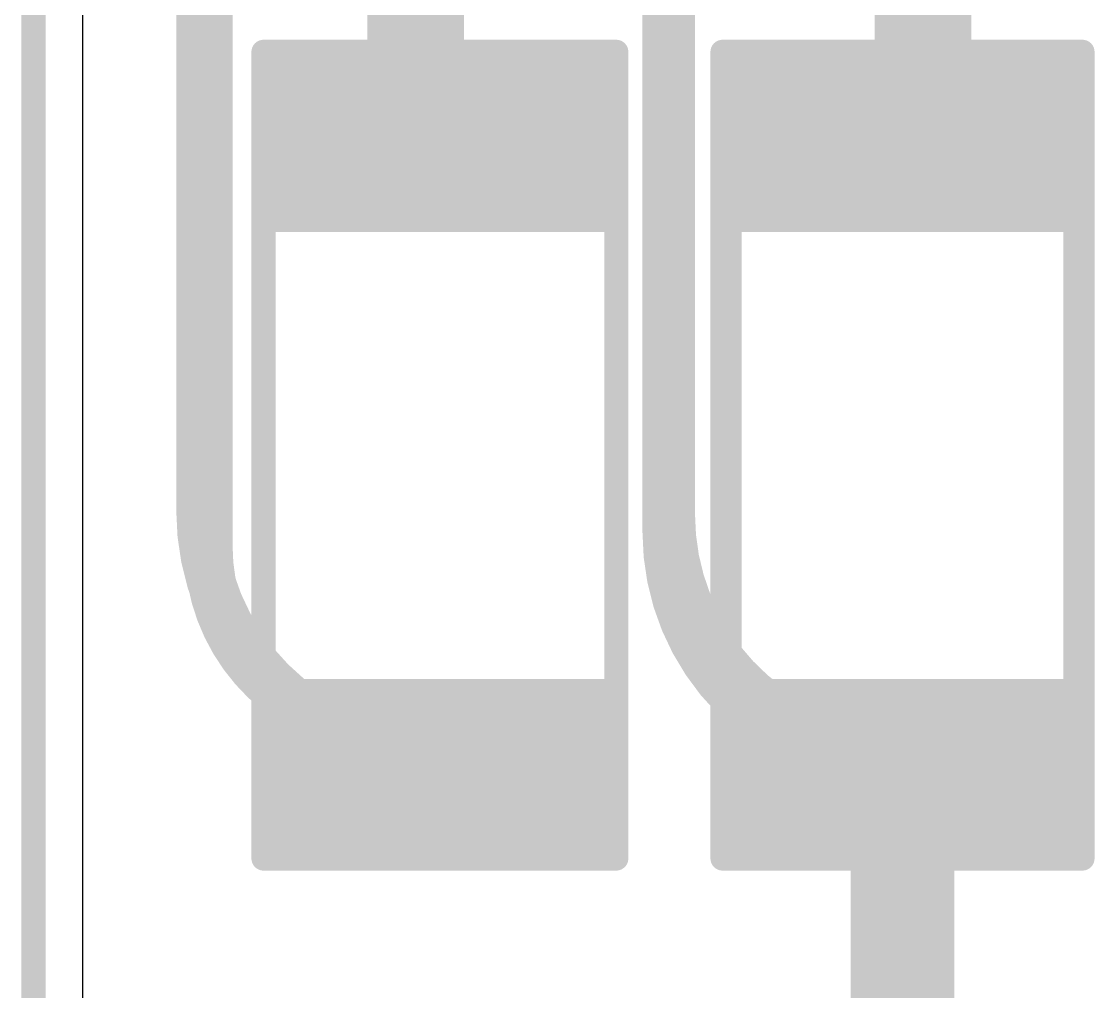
# Model space of a CAD drawing. Header units: inches. Extents: x -2 to 5376, y -4 to 5426.
# Drawn here: x -1.7 to 9.59, y 23.52 to 33.72 of the extents above; entities that cross this region are included whole.
import ezdxf

# ---------------------------------------------------------------- set-up
doc = ezdxf.new("R2010")
doc.units = ezdxf.units.IN
for name, color, linetype in [('Board Outline', 216, 'Continuous'), ('Bottom Layer', 5, 'Continuous'), ('Bottom Overlay', 54, 'Continuous'), ('Bottom Paste', 16, 'Continuous'), ('Bottom Solder', 6, 'Continuous'), ('Layer 1', 16, 'Continuous'), ('Layer 2', 76, 'Continuous'), ('Top Layer', 1, 'Continuous'), ('Top Overlay', 2, 'Continuous'), ('Top Paste', 8, 'Continuous'), ('Top Solder', 216, 'Continuous')]:
    doc.layers.add(name, color=color, linetype=linetype)

# ---------------------------------------------------------------- blocks, each defined once
blk = doc.blocks.new('RES_2512_199')
at = {"layer": 'Top Layer'}
for points in [[(-4.04999825, 1.70000041), (-2.44999891, 1.70000041), (-2.44999891, -1.70000041), (-4.04999825, -1.70000041)], [(2.45000145, 1.70000041), (4.050000789999999, 1.70000041), (4.050000789999999, -1.70000041), (2.45000145, -1.70000041)]]:
    blk.add_hatch(color=1, dxfattribs=at).paths.add_polyline_path(points)
at = {"layer": 'Top Paste'}
for points in [[(-4.04999825, 1.70000041), (-2.44999891, 1.70000041), (-2.44999891, -1.70000041), (-4.04999825, -1.70000041)], [(2.45000145, 1.70000041), (4.050000789999999, 1.70000041), (4.050000789999999, -1.70000041), (2.45000145, -1.70000041)]]:
    blk.add_hatch(color=8, dxfattribs=at).paths.add_polyline_path(points)
at = {"layer": 'Top Solder'}
for points in [[(-4.15159825, 1.80160041), (-2.34839891, 1.80160041), (-2.34839891, -1.80160041), (-4.15159825, -1.80160041)], [(2.34840145, 1.80160041), (4.15160079, 1.80160041), (4.15160079, -1.80160041), (2.34840145, -1.80160041)]]:
    blk.add_hatch(color=216, dxfattribs=at).paths.add_polyline_path(points)
at = {"layer": 'Top Overlay', "const_width": 0.254}
for points in [[(4.236557439999999, 1.8542), (-4.2418, 1.8542)], [(-4.2418, -1.8542), (-4.2418, 1.8542)], [(4.236557439999999, -1.8542), (4.236557439999999, 1.8542)], [(4.236557439999999, -1.8542), (-4.2418, -1.8542)]]:
    blk.add_lwpolyline(points, dxfattribs=at)
at = {"layer": 'Top Overlay', "const_width": 0.127}
for points in [[(-4.3053, 1.8542, 1), (-4.1783, 1.8542, 1)], [(-4.3053, 1.8542, 1), (-4.1783, 1.8542, 1)], [(4.17305744, 1.8542, 1), (4.30005744, 1.8542, 1)], [(4.17305744, 1.8542, 1), (4.30005744, 1.8542, 1)], [(-4.3053, -1.8542, 1), (-4.1783, -1.8542, 1)], [(-4.3053, -1.8542, 1), (-4.1783, -1.8542, 1)], [(4.17305744, -1.8542, 1), (4.30005744, -1.8542, 1)], [(4.17305744, -1.8542, 1), (4.30005744, -1.8542, 1)]]:
    blk.add_lwpolyline(points, format="xyb", close=True, dxfattribs=at)
blk = doc.blocks.new('RES_2512_200')
at = {"layer": 'Top Layer'}
for points in [[(-4.04999825, 1.70000041), (-2.44999891, 1.70000041), (-2.44999891, -1.70000041), (-4.04999825, -1.70000041)], [(2.45000145, 1.70000041), (4.050000789999999, 1.70000041), (4.050000789999999, -1.70000041), (2.45000145, -1.70000041)]]:
    blk.add_hatch(color=1, dxfattribs=at).paths.add_polyline_path(points)
at = {"layer": 'Top Paste'}
for points in [[(-4.04999825, 1.70000041), (-2.44999891, 1.70000041), (-2.44999891, -1.70000041), (-4.04999825, -1.70000041)], [(2.45000145, 1.70000041), (4.050000789999999, 1.70000041), (4.050000789999999, -1.70000041), (2.45000145, -1.70000041)]]:
    blk.add_hatch(color=8, dxfattribs=at).paths.add_polyline_path(points)
at = {"layer": 'Top Solder'}
for points in [[(-4.15159825, 1.80160041), (-2.34839891, 1.80160041), (-2.34839891, -1.80160041), (-4.15159825, -1.80160041)], [(2.34840145, 1.80160041), (4.15160079, 1.80160041), (4.15160079, -1.80160041), (2.34840145, -1.80160041)]]:
    blk.add_hatch(color=216, dxfattribs=at).paths.add_polyline_path(points)
at = {"layer": 'Top Overlay', "const_width": 0.254}
for points in [[(4.236557439999999, 1.8542), (-4.2418, 1.8542)], [(-4.2418, -1.8542), (-4.2418, 1.8542)], [(4.236557439999999, -1.8542), (4.236557439999999, 1.8542)], [(4.236557439999999, -1.8542), (-4.2418, -1.8542)]]:
    blk.add_lwpolyline(points, dxfattribs=at)
at = {"layer": 'Top Overlay', "const_width": 0.127}
for points in [[(-4.3053, 1.8542, 1), (-4.1783, 1.8542, 1)], [(-4.3053, 1.8542, 1), (-4.1783, 1.8542, 1)], [(4.17305744, 1.8542, 1), (4.30005744, 1.8542, 1)], [(4.17305744, 1.8542, 1), (4.30005744, 1.8542, 1)], [(-4.3053, -1.8542, 1), (-4.1783, -1.8542, 1)], [(-4.3053, -1.8542, 1), (-4.1783, -1.8542, 1)], [(4.17305744, -1.8542, 1), (4.30005744, -1.8542, 1)], [(4.17305744, -1.8542, 1), (4.30005744, -1.8542, 1)]]:
    blk.add_lwpolyline(points, format="xyb", close=True, dxfattribs=at)
blk = doc.blocks.new('RES_2512_B_205')
at = {"layer": 'Bottom Layer'}
for points in [[(-4.04999825, 1.70000041), (-2.44999891, 1.70000041), (-2.44999891, -1.70000041), (-4.04999825, -1.70000041)], [(2.45000145, 1.70000041), (4.050000789999999, 1.70000041), (4.050000789999999, -1.70000041), (2.45000145, -1.70000041)]]:
    blk.add_hatch(color=5, dxfattribs=at).paths.add_polyline_path(points)
at = {"layer": 'Bottom Paste'}
for points in [[(-4.04999825, 1.70000041), (-2.44999891, 1.70000041), (-2.44999891, -1.70000041), (-4.04999825, -1.70000041)], [(2.45000145, 1.70000041), (4.050000789999999, 1.70000041), (4.050000789999999, -1.70000041), (2.45000145, -1.70000041)]]:
    blk.add_hatch(color=16, dxfattribs=at).paths.add_polyline_path(points)
at = {"layer": 'Bottom Solder'}
for points in [[(-4.15159825, 1.80160041), (-2.34839891, 1.80160041), (-2.34839891, -1.80160041), (-4.15159825, -1.80160041)], [(2.34840145, 1.80160041), (4.15160079, 1.80160041), (4.15160079, -1.80160041), (2.34840145, -1.80160041)]]:
    blk.add_hatch(color=6, dxfattribs=at).paths.add_polyline_path(points)
at = {"layer": 'Bottom Overlay', "const_width": 0.254}
for points in [[(4.236557439999999, 1.8542), (-4.2418, 1.8542)], [(-4.2418, -1.8542), (-4.2418, 1.8542)], [(4.236557439999999, -1.8542), (4.236557439999999, 1.8542)], [(4.236557439999999, -1.8542), (-4.2418, -1.8542)]]:
    blk.add_lwpolyline(points, dxfattribs=at)
at = {"layer": 'Bottom Overlay', "const_width": 0.127}
for points in [[(-4.3053, 1.8542, 1), (-4.1783, 1.8542, 1)], [(-4.3053, 1.8542, 1), (-4.1783, 1.8542, 1)], [(4.17305744, 1.8542, 1), (4.30005744, 1.8542, 1)], [(4.17305744, 1.8542, 1), (4.30005744, 1.8542, 1)], [(-4.3053, -1.8542, 1), (-4.1783, -1.8542, 1)], [(-4.3053, -1.8542, 1), (-4.1783, -1.8542, 1)], [(4.17305744, -1.8542, 1), (4.30005744, -1.8542, 1)], [(4.17305744, -1.8542, 1), (4.30005744, -1.8542, 1)]]:
    blk.add_lwpolyline(points, format="xyb", close=True, dxfattribs=at)
blk = doc.blocks.new('RES_2512_B_206')
at = {"layer": 'Bottom Layer'}
for points in [[(-4.04999825, 1.70000041), (-2.44999891, 1.70000041), (-2.44999891, -1.70000041), (-4.04999825, -1.70000041)], [(2.45000145, 1.70000041), (4.050000789999999, 1.70000041), (4.050000789999999, -1.70000041), (2.45000145, -1.70000041)]]:
    blk.add_hatch(color=5, dxfattribs=at).paths.add_polyline_path(points)
at = {"layer": 'Bottom Paste'}
for points in [[(-4.04999825, 1.70000041), (-2.44999891, 1.70000041), (-2.44999891, -1.70000041), (-4.04999825, -1.70000041)], [(2.45000145, 1.70000041), (4.050000789999999, 1.70000041), (4.050000789999999, -1.70000041), (2.45000145, -1.70000041)]]:
    blk.add_hatch(color=16, dxfattribs=at).paths.add_polyline_path(points)
at = {"layer": 'Bottom Solder'}
for points in [[(-4.15159825, 1.80160041), (-2.34839891, 1.80160041), (-2.34839891, -1.80160041), (-4.15159825, -1.80160041)], [(2.34840145, 1.80160041), (4.15160079, 1.80160041), (4.15160079, -1.80160041), (2.34840145, -1.80160041)]]:
    blk.add_hatch(color=6, dxfattribs=at).paths.add_polyline_path(points)
at = {"layer": 'Bottom Overlay', "const_width": 0.254}
for points in [[(4.236557439999999, 1.8542), (-4.2418, 1.8542)], [(-4.2418, -1.8542), (-4.2418, 1.8542)], [(4.236557439999999, -1.8542), (4.236557439999999, 1.8542)], [(4.236557439999999, -1.8542), (-4.2418, -1.8542)]]:
    blk.add_lwpolyline(points, dxfattribs=at)
at = {"layer": 'Bottom Overlay', "const_width": 0.127}
for points in [[(-4.3053, 1.8542, 1), (-4.1783, 1.8542, 1)], [(-4.3053, 1.8542, 1), (-4.1783, 1.8542, 1)], [(4.17305744, 1.8542, 1), (4.30005744, 1.8542, 1)], [(4.17305744, 1.8542, 1), (4.30005744, 1.8542, 1)], [(-4.3053, -1.8542, 1), (-4.1783, -1.8542, 1)], [(-4.3053, -1.8542, 1), (-4.1783, -1.8542, 1)], [(4.17305744, -1.8542, 1), (4.30005744, -1.8542, 1)], [(4.17305744, -1.8542, 1), (4.30005744, -1.8542, 1)]]:
    blk.add_lwpolyline(points, format="xyb", close=True, dxfattribs=at)

msp = doc.modelspace()

# ---------------------------------------------------------------- linework, layer by layer
at = {"layer": 'Board Outline', "const_width": 0.254}
msp.add_lwpolyline([(-1.5699867, -0.44282614), (-1.5699867, 93.46117452)], dxfattribs=at)
at = {"layer": 'Bottom Layer'}
for points, const_width in [([(0.18448528, 28.57803276), (0.18448528, 37.26998896)], 0.508), ([(5.13094732, 28.5348172), (5.13094732, 37.2676039)], 0.508), ([(2.44826028, 32.6630157), (2.44826028, 34.544)], 1.016), ([(7.782260279999999, 32.58744054), (7.782260279999999, 34.544)], 1.016), ([(7.603926879999999, 32.40910714), (7.782260279999999, 32.58744054)], 1.016), ([(7.603926879999999, 22.32551542), (7.603926879999999, 25.90910744)], 1.016)]:
    msp.add_lwpolyline(points, dxfattribs=dict(at, const_width=const_width))
for points, const_width in [([(2.19426028, 32.6630157, 1), (2.70226028, 32.6630157, 1)], 0.508), ([(2.19426028, 32.6630157, 1), (2.70226028, 32.6630157, 1)], 0.508), ([(7.52826028, 32.58744054, 1), (8.03626028, 32.58744054, 1)], 0.508), ([(7.52826028, 32.58744054, 1), (8.03626028, 32.58744054, 1)], 0.508), ([(2.44829584, 32.40898014, 1), (2.95629584, 32.40898014, 1)], 0.508), ([(7.349926879999999, 32.40910714, 1), (7.85792688, 32.40910714, 1)], 0.508), ([(0.05748528, 28.57803276, 1), (0.31148528, 28.57803276, 1)], 0.254), ([(0.05748528, 28.57803276, 1), (0.31148528, 28.57803276, 1)], 0.254), ([(5.003944779999999, 28.5348172, 1), (5.257944779999999, 28.5348172, 1)], 0.254), ([(5.00394732, 28.5348172, 1), (5.25794732, 28.5348172, 1)], 0.254), ([(7.349926879999999, 25.90910744, 1), (7.85792688, 25.90910744, 1)], 0.508), ([(2.59748528, 26.03803276, 1), (2.851485279999999, 26.03803276, 1)], 0.254), ([(7.58490228, 26.03960756, 1), (7.83890228, 26.03960756, 1)], 0.254)]:
    msp.add_lwpolyline(points, format="xyb", close=True, dxfattribs=dict(at, const_width=const_width))
for points, const_width in [([(2.70229584, 32.40898014, -0.4142135623730951), (2.44826028, 32.6630157)], 1.016), ([(2.72448528, 26.03803276, -0.4142135623730951), (0.18448528, 28.57803276)], 0.508), ([(7.711902279999999, 26.03960756, -0.4241433775197697), (5.13094478, 28.5348172)], 0.508)]:
    msp.add_lwpolyline(points, format="xyb", dxfattribs=dict(at, const_width=const_width))
at = {"layer": 'Layer 1'}
msp.add_line((-1.05204768, 1.88955426), (-1.05204768, 50.673), dxfattribs=at)
at = {"layer": 'Layer 2'}
msp.add_line((-1.05204768, 1.88955426), (-1.05204768, 50.673), dxfattribs=at)
at = {"layer": 'Top Layer'}
for points, const_width in [([(0.26975816, 28.18568403999999), (0.26975816, 36.1236514)], 0.508), ([(5.086116319999999, 28.351226), (5.086116319999999, 35.21229432)], 0.508), ([(2.44826028, 32.66310714), (2.44826028, 34.544)], 1.016), ([(7.782260279999999, 32.53613254), (7.782260279999999, 34.544)], 1.016), ([(1.12924336, 26.582116), (1.1292586, 26.58210838)], 0.508), ([(1.1292586, 26.58210838), (2.70226028, 25.90910744)], 0.508), ([(7.52823488, 22.32551542), (7.52823488, 25.90910744)], 1.016)]:
    msp.add_lwpolyline(points, dxfattribs=dict(at, const_width=const_width))
for points, const_width in [([(2.19426028, 32.66310714, 1), (2.70226028, 32.66310714, 1)], 0.508), ([(2.19426028, 32.66310714, 1), (2.70226028, 32.66310714, 1)], 0.508), ([(7.401260279999999, 32.53613254, 1), (7.90926028, 32.53613254, 1)], 0.508), ([(7.52826028, 32.53613254, 1), (8.03626028, 32.53613254, 1)], 0.508), ([(2.44826028, 32.40910714, 1), (2.95626028, 32.40910714, 1)], 0.508), ([(7.27423488, 32.40910714, 1), (7.78223488, 32.40910714, 1)], 0.508), ([(4.95911632, 28.351226, 1), (5.21311632, 28.351226, 1)], 0.254), ([(4.95911632, 28.351226, 1), (5.21311632, 28.351226, 1)], 0.254), ([(0.14275562, 28.18568403999999, 1), (0.39675562, 28.18568403999999, 1)], 0.254), ([(0.14275816, 28.18568403999999, 1), (0.39675816, 28.18568403999999, 1)], 0.254), ([(1.00224336, 26.582116, 1), (1.25624336, 26.582116, 1)], 0.254), ([(1.00224336, 26.582116, 1), (1.25624336, 26.582116, 1)], 0.254), ([(1.0022586, 26.58210838, 1), (1.2562586, 26.58210838, 1)], 0.254), ([(1.0022586, 26.58210838, 1), (1.2562586, 26.58210838, 1)], 0.254), ([(7.27423488, 25.90910744, 1), (7.78223488, 25.90910744, 1)], 0.508), ([(2.57526028, 25.90910744, 1), (2.82926028, 25.90910744, 1)], 0.254), ([(7.40123488, 25.90910744, 1), (7.65523488, 25.90910744, 1)], 0.254)]:
    msp.add_lwpolyline(points, format="xyb", close=True, dxfattribs=dict(at, const_width=const_width))
for points, const_width in [([(2.70226028, 32.40910714, -0.4142135623730951), (2.44826028, 32.66310714)], 1.016), ([(7.655260279999999, 32.53613254, -0.4142135623730951), (7.52823488, 32.40910714)], 1.016), ([(7.52823488, 25.90910744, -0.4142135623730951), (5.086116319999999, 28.351226)], 0.508), ([(1.12924336, 26.582116, -0.2510968128829855), (0.26975562, 28.18568403999999)], 0.508)]:
    msp.add_lwpolyline(points, format="xyb", dxfattribs=dict(at, const_width=const_width))

# ---------------------------------------------------------------- block references
at = {"rotation": 270}
for name, p in [('RES_2512_199', (2.70226028, 29.15910856)), ('RES_2512_B_205', (2.70229584, 29.15898156)), ('RES_2512_200', (7.52823488, 29.15910856)), ('RES_2512_B_206', (7.603926879999999, 29.15910856))]:
    msp.add_blockref(name, p, dxfattribs=at)

doc.saveas('drawing.dxf')
